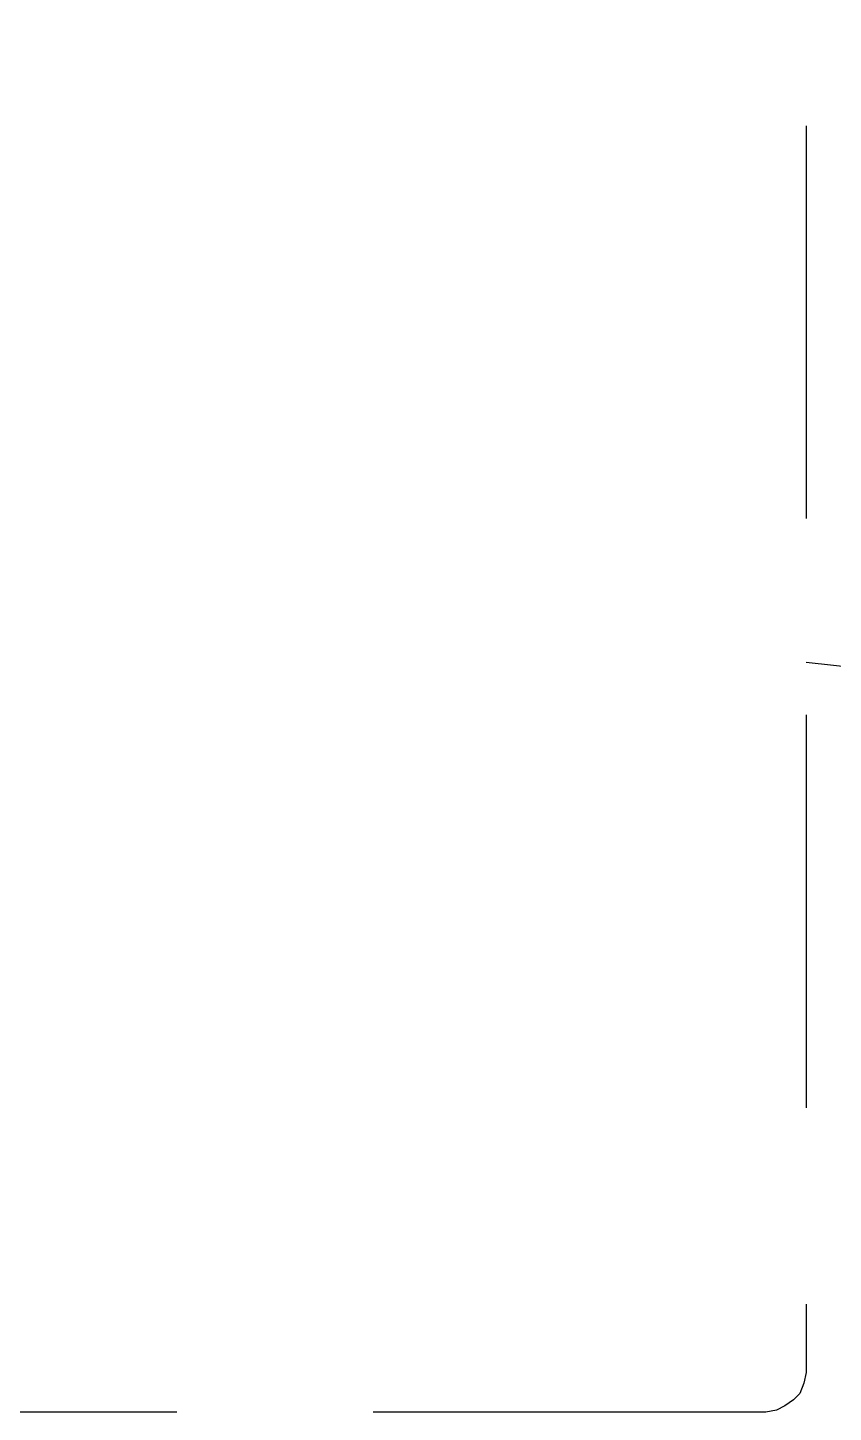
# Model space of a CAD drawing. Header units: inches. Extents: x -229 to 371, y -110 to 269.
# Drawn here: x 79.32 to 84.45, y 201.22 to 210.03 of the extents above; entities that cross this region are included whole.
import ezdxf

# ---------------------------------------------------------------- set-up
doc = ezdxf.new("R2010")
doc.units = ezdxf.units.IN
doc.header["$MEASUREMENT"] = 0
doc.linetypes.add('HIDDEN', pattern=[0.375, 0.25, -0.125])
doc.layers.get('0').update_dxf_attribs({"color": 10})

msp = doc.modelspace()

# ---------------------------------------------------------------- linework, layer by layer
at = {"color": 1, "linetype": 'HIDDEN', "ltscale": 10}
for p, q in [((84.27706, 213.15569), (84.27706, 201.46992)), ((84.27706, 205.99051), (84.8788, 205.92477)), ((84.27706, 201.46992), (84.26189, 201.40166)), ((84.26189, 201.40166), (84.23661, 201.33592)), ((84.19616, 201.29547), (84.14053, 201.25754)), ((84.23661, 201.33592), (84.19616, 201.29547)), ((84.01918, 201.21709), (74.61721, 201.21709)), ((84.08744, 201.22973), (84.01918, 201.21709)), ((84.14053, 201.25754), (84.08744, 201.22973))]:
    msp.add_line(p, q, dxfattribs=at)

doc.saveas('drawing.dxf')
